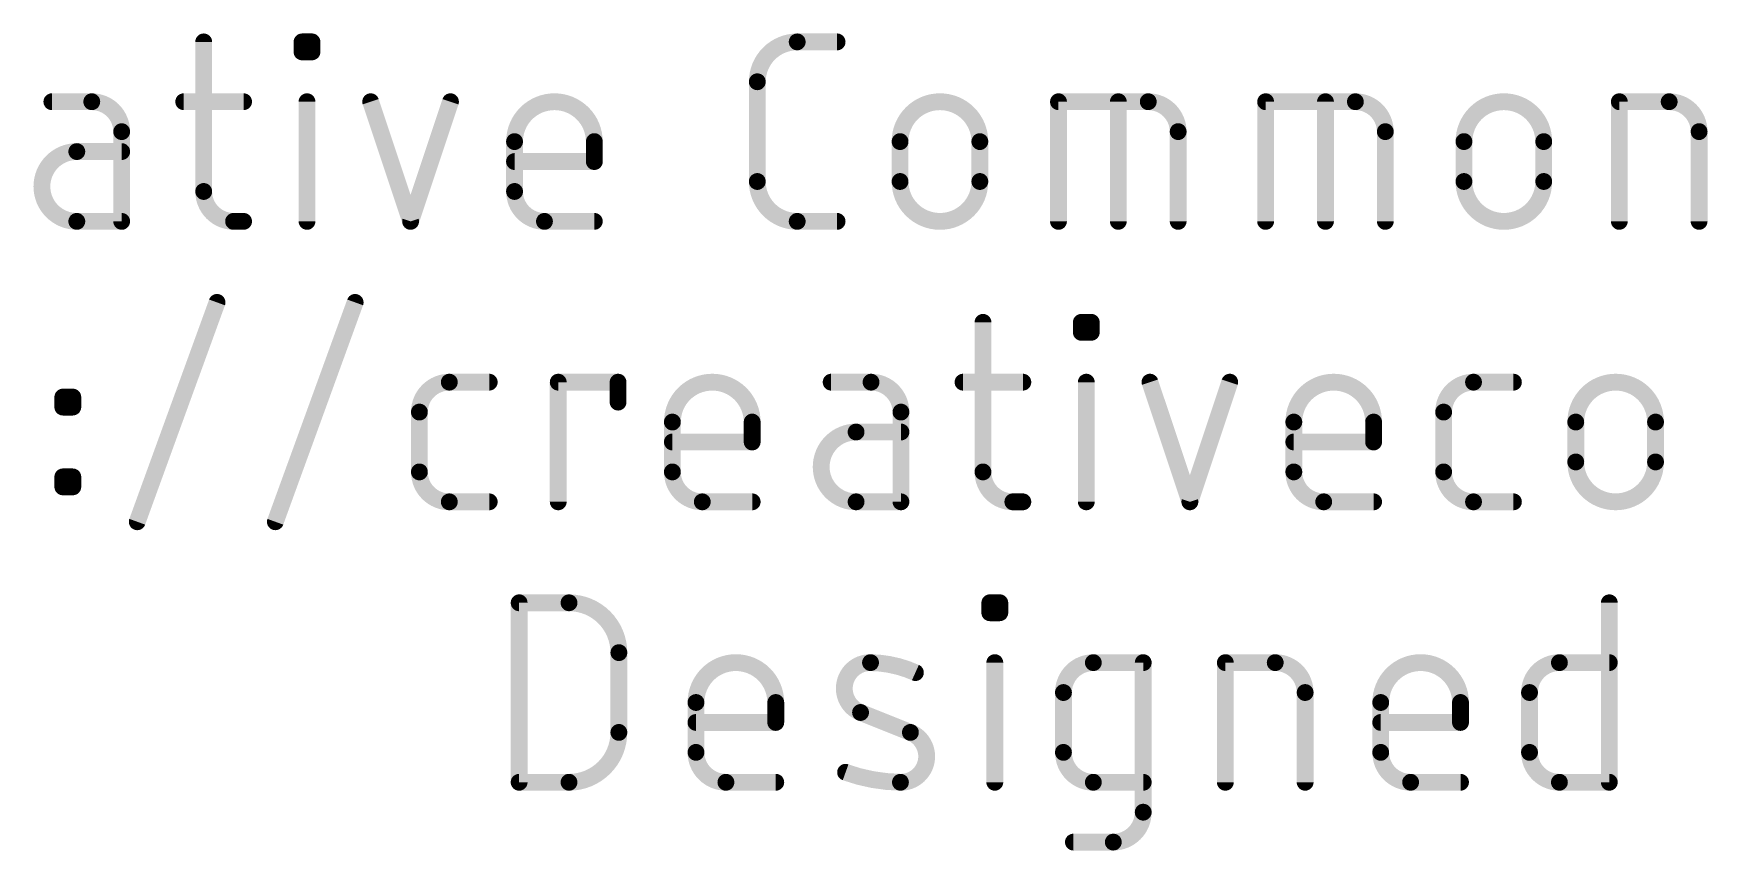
# Model space of a CAD drawing. Extents: x -30.7 to 55.9, y -16 to 25.5.
# Drawn here: x -3.31 to 11.85, y -16.04 to -8.64 of the extents above; entities that cross this region are included whole.
import ezdxf

# ---------------------------------------------------------------- set-up
doc = ezdxf.new("R2010")
doc.units = 0
doc.layers.add('51', color=53, linetype='CONTINUOUS')

msp = doc.modelspace()

# ---------------------------------------------------------------- linework, layer by layer
at = {"layer": '51', "const_width": 0.1524}
for points in [[(-1.7643, -8.7122), (-1.7643, -10.0669)], [(-0.8739, -8.8025), (-0.8739, -8.7122)], [(-0.8739, -8.7122), (-0.7836, -8.7122)], [(-0.7836, -8.7122), (-0.7836, -8.8025)], [(3.6101, -8.7122), (3.9713, -8.7122)], [(-0.7836, -8.8025), (-0.8739, -8.8025)], [(3.2488, -9.9766), (3.2488, -9.0734)], [(-2.7778, -9.2541), (-3.139, -9.2541)], [(-1.9449, -9.2541), (-1.4031, -9.2541)], [(-0.8287, -10.3378), (-0.8287, -9.2541)], [(-0.2521, -9.2541), (0.1091, -10.3378)], [(0.1091, -10.3378), (0.4704, -9.2541)], [(5.9761, -10.3378), (5.9761, -9.2541)], [(5.9761, -9.2541), (6.7889, -9.2541)], [(6.5179, -10.3378), (6.5179, -9.2541)], [(7.8518, -10.3378), (7.8518, -9.2541)], [(7.8518, -9.2541), (8.6646, -9.2541)], [(8.3937, -10.3378), (8.3937, -9.2541)], [(11.0545, -10.3378), (11.0545, -9.2541)], [(11.0545, -9.2541), (11.506, -9.2541)], [(-2.5069, -10.3378), (-2.5069, -9.525)], [(1.0505, -10.0669), (1.0505, -9.6153)], [(1.773, -9.6153), (1.773, -9.7959)], [(4.5415, -9.9766), (4.5415, -9.6153)], [(5.264, -9.6153), (5.264, -9.9766)], [(7.0598, -9.525), (7.0598, -10.3378)], [(8.9356, -9.525), (8.9356, -10.3378)], [(9.6477, -9.9766), (9.6477, -9.6153)], [(10.3702, -9.6153), (10.3702, -9.9766)], [(11.777, -9.525), (11.777, -10.3378)], [(-2.5069, -9.7056), (-2.9133, -9.7056)], [(1.773, -9.7959), (1.0505, -9.7959)], [(-2.9133, -10.3378), (-2.5069, -10.3378)], [(-1.4934, -10.3378), (-1.4031, -10.3378)], [(1.773, -10.3378), (1.3214, -10.3378)], [(3.9713, -10.3378), (3.6101, -10.3378)], [(-2.3659, -13.0584), (-1.6434, -11.0716)], [(-1.1154, -13.0584), (-0.3929, -11.0716)], [(5.2922, -11.2522), (5.2922, -12.6069)], [(6.1826, -11.3425), (6.1826, -11.2522)], [(6.1826, -11.2522), (6.2729, -11.2522)], [(6.2729, -11.2522), (6.2729, -11.3425)], [(6.2729, -11.3425), (6.1826, -11.3425)], [(0.4599, -11.7941), (0.8211, -11.7941)], [(1.4462, -12.8778), (1.4462, -11.7941)], [(1.4462, -11.7941), (1.9881, -11.7941)], [(1.9881, -11.7941), (1.9881, -11.9747)], [(4.2787, -11.7941), (3.9175, -11.7941)], [(5.1116, -11.7941), (5.6534, -11.7941)], [(6.2278, -12.8778), (6.2278, -11.7941)], [(6.8044, -11.7941), (7.1657, -12.8778)], [(7.1657, -12.8778), (7.5269, -11.7941)], [(9.7344, -11.7941), (10.0957, -11.7941)], [(-3.0398, -12.0198), (-3.0398, -11.9295)], [(-3.0398, -11.9295), (-2.9495, -11.9295)], [(-2.9495, -12.0198), (-3.0398, -12.0198)], [(-2.9495, -11.9295), (-2.9495, -12.0198)], [(0.189, -12.6069), (0.189, -12.065)], [(2.4798, -12.6069), (2.4798, -12.1553)], [(3.2023, -12.1553), (3.2023, -12.3359)], [(4.5497, -12.8778), (4.5497, -12.065)], [(8.107, -12.6069), (8.107, -12.1553)], [(8.8295, -12.1553), (8.8295, -12.3359)], [(9.4635, -12.6069), (9.4635, -12.065)], [(10.6601, -12.5166), (10.6601, -12.1553)], [(11.3826, -12.1553), (11.3826, -12.5166)], [(3.2023, -12.3359), (2.4798, -12.3359)], [(4.5497, -12.2456), (4.1433, -12.2456)], [(8.8295, -12.3359), (8.107, -12.3359)], [(-3.0398, -12.7423), (-3.0398, -12.652)], [(-3.0398, -12.652), (-2.9495, -12.652)], [(-2.9495, -12.652), (-2.9495, -12.7423)], [(-2.9495, -12.7423), (-3.0398, -12.7423)], [(0.8211, -12.8778), (0.4599, -12.8778)], [(3.2023, -12.8778), (2.7507, -12.8778)], [(4.1433, -12.8778), (4.5497, -12.8778)], [(5.5631, -12.8778), (5.6534, -12.8778)], [(8.8295, -12.8778), (8.3779, -12.8778)], [(10.0957, -12.8778), (9.7344, -12.8778)], [(1.0922, -15.4178), (1.0922, -13.7922)], [(1.0922, -13.7922), (1.5438, -13.7922)], [(5.3543, -13.8825), (5.3543, -13.7922)], [(5.3543, -13.7922), (5.4446, -13.7922)], [(5.4446, -13.7922), (5.4446, -13.8825)], [(10.9638, -13.7922), (10.9638, -15.4178)], [(5.4446, -13.8825), (5.3543, -13.8825)], [(1.9953, -14.2438), (1.9953, -14.9662)], [(5.3995, -15.4178), (5.3995, -14.3341)], [(6.2918, -14.3341), (6.7434, -14.3341)], [(6.7434, -14.3341), (6.7434, -15.6887)], [(7.4871, -15.4178), (7.4871, -14.3341)], [(7.4871, -14.3341), (7.9387, -14.3341)], [(10.5122, -14.3341), (10.9638, -14.3341)], [(6.0209, -15.1469), (6.0209, -14.605)], [(8.2096, -14.605), (8.2096, -15.4178)], [(10.2413, -15.1469), (10.2413, -14.605)], [(2.6935, -15.1469), (2.6935, -14.6953)], [(3.416, -14.6953), (3.416, -14.8759)], [(8.8939, -15.1469), (8.8939, -14.6953)], [(9.6164, -14.6953), (9.6164, -14.8759)], [(3.416, -14.8759), (2.6935, -14.8759)], [(4.6353, -14.9662), (4.1837, -14.7856)], [(9.6164, -14.8759), (8.8939, -14.8759)], [(1.5438, -15.4178), (1.0922, -15.4178)], [(3.416, -15.4178), (2.9645, -15.4178)], [(6.7434, -15.4178), (6.2918, -15.4178)], [(9.6164, -15.4178), (9.1648, -15.4178)], [(10.9638, -15.4178), (10.5122, -15.4178)], [(6.4724, -15.9597), (6.1112, -15.9597)]]:
    msp.add_lwpolyline(points, dxfattribs=at)
at = {"layer": '51'}
for points, const_width in [([(-1.7262, -8.7122, 1), (-1.8024, -8.7122)], 0.0762), ([(-0.8358, -8.7122, 1), (-0.912, -8.7122)], 0.0762), ([(-0.8739, -8.6741, 1), (-0.8739, -8.7503)], 0.0762), ([(-0.7455, -8.7122, 1), (-0.8217, -8.7122)], 0.0762), ([(-0.7836, -8.7503, 1), (-0.7836, -8.6741)], 0.0762), ([(3.6101, -8.7122, 0.4142), (3.2488, -9.0734)], 0.1524), ([(3.6101, -8.6741, 1), (3.6101, -8.7503)], 0.0762), ([(3.6101, -8.7503, 1), (3.6101, -8.6741)], 0.0762), ([(3.9713, -8.7503, 1), (3.9713, -8.6741)], 0.0762), ([(-0.8739, -8.7644, 1), (-0.8739, -8.8406)], 0.0762), ([(-0.912, -8.8025, 1), (-0.8358, -8.8025)], 0.0762), ([(-0.8217, -8.8025, 1), (-0.7455, -8.8025)], 0.0762), ([(-0.7836, -8.8406, 1), (-0.7836, -8.7644)], 0.0762), ([(3.2869, -9.0734, 1), (3.2107, -9.0734)], 0.0762), ([(3.2107, -9.0734, 1), (3.2869, -9.0734)], 0.0762), ([(-3.139, -9.216, 1), (-3.139, -9.2922)], 0.0762), ([(-2.5069, -9.525, 0.4142), (-2.7778, -9.2541)], 0.1524), ([(-2.7778, -9.216, 1), (-2.7778, -9.2922)], 0.0762), ([(-2.7778, -9.2922, 1), (-2.7778, -9.216)], 0.0762), ([(-1.9449, -9.216, 1), (-1.9449, -9.2922)], 0.0762), ([(-1.4031, -9.2922, 1), (-1.4031, -9.216)], 0.0762), ([(-0.7906, -9.2541, 1), (-0.8668, -9.2541)], 0.0762), ([(-0.216, -9.242, 1), (-0.2882, -9.2661)], 0.0762), ([(0.5065, -9.2661, 1), (0.4342, -9.242)], 0.0762), ([(1.773, -9.6153, 1), (1.0505, -9.6153)], 0.1524), ([(5.264, -9.6153, 1), (4.5415, -9.6153)], 0.1524), ([(6.0142, -9.2541, 1), (5.938, -9.2541)], 0.0762), ([(5.9761, -9.216, 1), (5.9761, -9.2922)], 0.0762), ([(6.556, -9.2541, 1), (6.4798, -9.2541)], 0.0762), ([(7.0598, -9.525, 0.4142), (6.7889, -9.2541)], 0.1524), ([(6.7889, -9.216, 1), (6.7889, -9.2922)], 0.0762), ([(6.7889, -9.2922, 1), (6.7889, -9.216)], 0.0762), ([(7.8899, -9.2541, 1), (7.8137, -9.2541)], 0.0762), ([(7.8518, -9.216, 1), (7.8518, -9.2922)], 0.0762), ([(8.4318, -9.2541, 1), (8.3556, -9.2541)], 0.0762), ([(8.9356, -9.525, 0.4142), (8.6646, -9.2541)], 0.1524), ([(8.6646, -9.216, 1), (8.6646, -9.2922)], 0.0762), ([(8.6646, -9.2922, 1), (8.6646, -9.216)], 0.0762), ([(10.3702, -9.6153, 1), (9.6477, -9.6153)], 0.1524), ([(11.0926, -9.2541, 1), (11.0164, -9.2541)], 0.0762), ([(11.0545, -9.216, 1), (11.0545, -9.2922)], 0.0762), ([(11.777, -9.525, 0.4142), (11.506, -9.2541)], 0.1524), ([(11.506, -9.216, 1), (11.506, -9.2922)], 0.0762), ([(11.506, -9.2922, 1), (11.506, -9.216)], 0.0762), ([(-2.4688, -9.525, 1), (-2.545, -9.525)], 0.0762), ([(-2.545, -9.525, 1), (-2.4688, -9.525)], 0.0762), ([(1.0886, -9.6153, 1), (1.0124, -9.6153)], 0.0762), ([(1.8111, -9.6153, 1), (1.7349, -9.6153)], 0.0762), ([(4.5796, -9.6153, 1), (4.5034, -9.6153)], 0.0762), ([(5.3021, -9.6153, 1), (5.2259, -9.6153)], 0.0762), ([(7.0979, -9.525, 1), (7.0217, -9.525)], 0.0762), ([(7.0217, -9.525, 1), (7.0979, -9.525)], 0.0762), ([(8.9737, -9.525, 1), (8.8975, -9.525)], 0.0762), ([(8.8975, -9.525, 1), (8.9737, -9.525)], 0.0762), ([(9.6858, -9.6153, 1), (9.6096, -9.6153)], 0.0762), ([(10.4083, -9.6153, 1), (10.3321, -9.6153)], 0.0762), ([(11.8151, -9.525, 1), (11.7389, -9.525)], 0.0762), ([(11.7389, -9.525, 1), (11.8151, -9.525)], 0.0762), ([(-2.9133, -9.7056, 1), (-2.9133, -10.3378)], 0.1524), ([(-2.9133, -9.6675, 1), (-2.9133, -9.7437)], 0.0762), ([(-2.9133, -9.7437, 1), (-2.9133, -9.6675)], 0.0762), ([(-2.5069, -9.7437, 1), (-2.5069, -9.6675)], 0.0762), ([(1.0124, -9.6153, 1), (1.0886, -9.6153)], 0.0762), ([(1.7349, -9.6153, 1), (1.8111, -9.6153)], 0.0762), ([(4.5034, -9.6153, 1), (4.5796, -9.6153)], 0.0762), ([(5.2259, -9.6153, 1), (5.3021, -9.6153)], 0.0762), ([(9.6096, -9.6153, 1), (9.6858, -9.6153)], 0.0762), ([(10.3321, -9.6153, 1), (10.4083, -9.6153)], 0.0762), ([(1.0505, -9.7578, 1), (1.0505, -9.834)], 0.0762), ([(1.7349, -9.7959, 1), (1.8111, -9.7959)], 0.0762), ([(1.773, -9.834, 1), (1.773, -9.7578)], 0.0762), ([(-1.7643, -10.0669, 0.4142), (-1.4934, -10.3378)], 0.1524), ([(-1.7262, -10.0669, 1), (-1.8024, -10.0669)], 0.0762), ([(1.0505, -10.0669, 0.4142), (1.3214, -10.3378)], 0.1524), ([(1.0886, -10.0669, 1), (1.0124, -10.0669)], 0.0762), ([(3.2488, -9.9766, 0.4142), (3.6101, -10.3378)], 0.1524), ([(3.2869, -9.9766, 1), (3.2107, -9.9766)], 0.0762), ([(3.2107, -9.9766, 1), (3.2869, -9.9766)], 0.0762), ([(4.5415, -9.9766, 1), (5.264, -9.9766)], 0.1524), ([(4.5796, -9.9766, 1), (4.5034, -9.9766)], 0.0762), ([(4.5034, -9.9766, 1), (4.5796, -9.9766)], 0.0762), ([(5.3021, -9.9766, 1), (5.2259, -9.9766)], 0.0762), ([(5.2259, -9.9766, 1), (5.3021, -9.9766)], 0.0762), ([(9.6477, -9.9766, 1), (10.3702, -9.9766)], 0.1524), ([(9.6858, -9.9766, 1), (9.6096, -9.9766)], 0.0762), ([(9.6096, -9.9766, 1), (9.6858, -9.9766)], 0.0762), ([(10.4083, -9.9766, 1), (10.3321, -9.9766)], 0.0762), ([(10.3321, -9.9766, 1), (10.4083, -9.9766)], 0.0762), ([(-1.8024, -10.0669, 1), (-1.7262, -10.0669)], 0.0762), ([(1.0124, -10.0669, 1), (1.0886, -10.0669)], 0.0762), ([(-2.9133, -10.2997, 1), (-2.9133, -10.3759)], 0.0762), ([(-2.9133, -10.3759, 1), (-2.9133, -10.2997)], 0.0762), ([(-2.545, -10.3378, 1), (-2.4688, -10.3378)], 0.0762), ([(-2.5069, -10.3759, 1), (-2.5069, -10.2997)], 0.0762), ([(-1.4934, -10.2997, 1), (-1.4934, -10.3759)], 0.0762), ([(-1.4934, -10.3759, 1), (-1.4934, -10.2997)], 0.0762), ([(-1.4031, -10.3759, 1), (-1.4031, -10.2997)], 0.0762), ([(-0.8668, -10.3378, 1), (-0.7906, -10.3378)], 0.0762), ([(0.073, -10.3258, 1), (0.1453, -10.3498)], 0.0762), ([(0.073, -10.3498, 1), (0.1453, -10.3258)], 0.0762), ([(1.3214, -10.2997, 1), (1.3214, -10.3759)], 0.0762), ([(1.3214, -10.3759, 1), (1.3214, -10.2997)], 0.0762), ([(1.773, -10.3759, 1), (1.773, -10.2997)], 0.0762), ([(3.6101, -10.2997, 1), (3.6101, -10.3759)], 0.0762), ([(3.6101, -10.3759, 1), (3.6101, -10.2997)], 0.0762), ([(3.9713, -10.3759, 1), (3.9713, -10.2997)], 0.0762), ([(5.938, -10.3378, 1), (6.0142, -10.3378)], 0.0762), ([(6.4798, -10.3378, 1), (6.556, -10.3378)], 0.0762), ([(7.0217, -10.3378, 1), (7.0979, -10.3378)], 0.0762), ([(7.8137, -10.3378, 1), (7.8899, -10.3378)], 0.0762), ([(8.3556, -10.3378, 1), (8.4318, -10.3378)], 0.0762), ([(8.8975, -10.3378, 1), (8.9737, -10.3378)], 0.0762), ([(11.0164, -10.3378, 1), (11.0926, -10.3378)], 0.0762), ([(11.7389, -10.3378, 1), (11.8151, -10.3378)], 0.0762), ([(-1.6076, -11.0846, 1), (-1.6792, -11.0586)], 0.0762), ([(-0.3571, -11.0846, 1), (-0.4287, -11.0586)], 0.0762), ([(5.3303, -11.2522, 1), (5.2541, -11.2522)], 0.0762), ([(6.2207, -11.2522, 1), (6.1445, -11.2522)], 0.0762), ([(6.1826, -11.2141, 1), (6.1826, -11.2903)], 0.0762), ([(6.311, -11.2522, 1), (6.2348, -11.2522)], 0.0762), ([(6.2729, -11.2903, 1), (6.2729, -11.2141)], 0.0762), ([(6.1826, -11.3044, 1), (6.1826, -11.3806)], 0.0762), ([(6.1445, -11.3425, 1), (6.2207, -11.3425)], 0.0762), ([(6.2348, -11.3425, 1), (6.311, -11.3425)], 0.0762), ([(6.2729, -11.3806, 1), (6.2729, -11.3044)], 0.0762), ([(0.4599, -11.7941, 0.4142), (0.189, -12.065)], 0.1524), ([(0.4599, -11.756, 1), (0.4599, -11.8322)], 0.0762), ([(0.4599, -11.8322, 1), (0.4599, -11.756)], 0.0762), ([(0.8211, -11.8322, 1), (0.8211, -11.756)], 0.0762), ([(1.4843, -11.7941, 1), (1.4081, -11.7941)], 0.0762), ([(1.4462, -11.756, 1), (1.4462, -11.8322)], 0.0762), ([(2.0262, -11.7941, 1), (1.95, -11.7941)], 0.0762), ([(1.9881, -11.8322, 1), (1.9881, -11.756)], 0.0762), ([(3.2023, -12.1553, 1), (2.4798, -12.1553)], 0.1524), ([(3.9175, -11.756, 1), (3.9175, -11.8322)], 0.0762), ([(4.5497, -12.065, 0.4142), (4.2787, -11.7941)], 0.1524), ([(4.2787, -11.756, 1), (4.2787, -11.8322)], 0.0762), ([(4.2787, -11.8322, 1), (4.2787, -11.756)], 0.0762), ([(5.1116, -11.756, 1), (5.1116, -11.8322)], 0.0762), ([(5.6534, -11.8322, 1), (5.6534, -11.756)], 0.0762), ([(6.2659, -11.7941, 1), (6.1897, -11.7941)], 0.0762), ([(6.8406, -11.782, 1), (6.7683, -11.8061)], 0.0762), ([(7.563, -11.8061, 1), (7.4908, -11.782)], 0.0762), ([(8.8295, -12.1553, 1), (8.107, -12.1553)], 0.1524), ([(9.7344, -11.7941, 0.4142), (9.4635, -12.065)], 0.1524), ([(9.7344, -11.756, 1), (9.7344, -11.8322)], 0.0762), ([(9.7344, -11.8322, 1), (9.7344, -11.756)], 0.0762), ([(10.0957, -11.8322, 1), (10.0957, -11.756)], 0.0762), ([(11.3826, -12.1553, 1), (10.6601, -12.1553)], 0.1524), ([(-3.0017, -11.9295, 1), (-3.0779, -11.9295)], 0.0762), ([(-3.0398, -11.8914, 1), (-3.0398, -11.9676)], 0.0762), ([(-3.0398, -11.9817, 1), (-3.0398, -12.0579)], 0.0762), ([(-2.9114, -11.9295, 1), (-2.9876, -11.9295)], 0.0762), ([(-2.9495, -11.9676, 1), (-2.9495, -11.8914)], 0.0762), ([(-2.9495, -12.0579, 1), (-2.9495, -11.9817)], 0.0762), ([(1.95, -11.9747, 1), (2.0262, -11.9747)], 0.0762), ([(-3.0779, -12.0198, 1), (-3.0017, -12.0198)], 0.0762), ([(-2.9876, -12.0198, 1), (-2.9114, -12.0198)], 0.0762), ([(0.2271, -12.065, 1), (0.1509, -12.065)], 0.0762), ([(0.1509, -12.065, 1), (0.2271, -12.065)], 0.0762), ([(2.5179, -12.1553, 1), (2.4417, -12.1553)], 0.0762), ([(2.4417, -12.1553, 1), (2.5179, -12.1553)], 0.0762), ([(3.2404, -12.1553, 1), (3.1642, -12.1553)], 0.0762), ([(3.1642, -12.1553, 1), (3.2404, -12.1553)], 0.0762), ([(4.5878, -12.065, 1), (4.5116, -12.065)], 0.0762), ([(4.5116, -12.065, 1), (4.5878, -12.065)], 0.0762), ([(8.1451, -12.1553, 1), (8.0689, -12.1553)], 0.0762), ([(8.0689, -12.1553, 1), (8.1451, -12.1553)], 0.0762), ([(8.8676, -12.1553, 1), (8.7914, -12.1553)], 0.0762), ([(8.7914, -12.1553, 1), (8.8676, -12.1553)], 0.0762), ([(9.5016, -12.065, 1), (9.4254, -12.065)], 0.0762), ([(9.4254, -12.065, 1), (9.5016, -12.065)], 0.0762), ([(10.6982, -12.1553, 1), (10.622, -12.1553)], 0.0762), ([(10.622, -12.1553, 1), (10.6982, -12.1553)], 0.0762), ([(11.4207, -12.1553, 1), (11.3445, -12.1553)], 0.0762), ([(11.3445, -12.1553, 1), (11.4207, -12.1553)], 0.0762), ([(2.4798, -12.2978, 1), (2.4798, -12.374)], 0.0762), ([(3.2023, -12.374, 1), (3.2023, -12.2978)], 0.0762), ([(4.1433, -12.2456, 1), (4.1433, -12.8778)], 0.1524), ([(4.1433, -12.2075, 1), (4.1433, -12.2837)], 0.0762), ([(4.1433, -12.2837, 1), (4.1433, -12.2075)], 0.0762), ([(4.5497, -12.2837, 1), (4.5497, -12.2075)], 0.0762), ([(8.107, -12.2978, 1), (8.107, -12.374)], 0.0762), ([(8.8295, -12.374, 1), (8.8295, -12.2978)], 0.0762), ([(3.1642, -12.3359, 1), (3.2404, -12.3359)], 0.0762), ([(8.7914, -12.3359, 1), (8.8676, -12.3359)], 0.0762), ([(-3.0017, -12.652, 1), (-3.0779, -12.652)], 0.0762), ([(-3.0398, -12.6139, 1), (-3.0398, -12.6901)], 0.0762), ([(-2.9114, -12.652, 1), (-2.9876, -12.652)], 0.0762), ([(-2.9495, -12.6901, 1), (-2.9495, -12.6139)], 0.0762), ([(0.189, -12.6069, 0.4142), (0.4599, -12.8778)], 0.1524), ([(0.2271, -12.6069, 1), (0.1509, -12.6069)], 0.0762), ([(0.1509, -12.6069, 1), (0.2271, -12.6069)], 0.0762), ([(2.4798, -12.6069, 0.4142), (2.7507, -12.8778)], 0.1524), ([(2.5179, -12.6069, 1), (2.4417, -12.6069)], 0.0762), ([(2.4417, -12.6069, 1), (2.5179, -12.6069)], 0.0762), ([(5.2922, -12.6069, 0.4142), (5.5631, -12.8778)], 0.1524), ([(5.3303, -12.6069, 1), (5.2541, -12.6069)], 0.0762), ([(5.2541, -12.6069, 1), (5.3303, -12.6069)], 0.0762), ([(8.107, -12.6069, 0.4142), (8.3779, -12.8778)], 0.1524), ([(8.1451, -12.6069, 1), (8.0689, -12.6069)], 0.0762), ([(8.0689, -12.6069, 1), (8.1451, -12.6069)], 0.0762), ([(9.4635, -12.6069, 0.4142), (9.7344, -12.8778)], 0.1524), ([(9.5016, -12.6069, 1), (9.4254, -12.6069)], 0.0762), ([(9.4254, -12.6069, 1), (9.5016, -12.6069)], 0.0762), ([(10.6601, -12.5166, 1), (11.3826, -12.5166)], 0.1524), ([(10.6982, -12.5166, 1), (10.622, -12.5166)], 0.0762), ([(10.622, -12.5166, 1), (10.6982, -12.5166)], 0.0762), ([(11.4207, -12.5166, 1), (11.3445, -12.5166)], 0.0762), ([(11.3445, -12.5166, 1), (11.4207, -12.5166)], 0.0762), ([(-3.0398, -12.7042, 1), (-3.0398, -12.7804)], 0.0762), ([(-3.0779, -12.7423, 1), (-3.0017, -12.7423)], 0.0762), ([(-2.9876, -12.7423, 1), (-2.9114, -12.7423)], 0.0762), ([(-2.9495, -12.7804, 1), (-2.9495, -12.7042)], 0.0762), ([(0.4599, -12.8397, 1), (0.4599, -12.9159)], 0.0762), ([(0.4599, -12.9159, 1), (0.4599, -12.8397)], 0.0762), ([(0.8211, -12.9159, 1), (0.8211, -12.8397)], 0.0762), ([(1.4081, -12.8778, 1), (1.4843, -12.8778)], 0.0762), ([(2.7507, -12.8397, 1), (2.7507, -12.9159)], 0.0762), ([(2.7507, -12.9159, 1), (2.7507, -12.8397)], 0.0762), ([(3.2023, -12.9159, 1), (3.2023, -12.8397)], 0.0762), ([(4.1433, -12.8397, 1), (4.1433, -12.9159)], 0.0762), ([(4.1433, -12.9159, 1), (4.1433, -12.8397)], 0.0762), ([(4.5116, -12.8778, 1), (4.5878, -12.8778)], 0.0762), ([(4.5497, -12.9159, 1), (4.5497, -12.8397)], 0.0762), ([(5.5631, -12.8397, 1), (5.5631, -12.9159)], 0.0762), ([(5.5631, -12.9159, 1), (5.5631, -12.8397)], 0.0762), ([(5.6534, -12.9159, 1), (5.6534, -12.8397)], 0.0762), ([(6.1897, -12.8778, 1), (6.2659, -12.8778)], 0.0762), ([(7.1295, -12.8658, 1), (7.2018, -12.8898)], 0.0762), ([(7.1295, -12.8898, 1), (7.2018, -12.8658)], 0.0762), ([(8.3779, -12.8397, 1), (8.3779, -12.9159)], 0.0762), ([(8.3779, -12.9159, 1), (8.3779, -12.8397)], 0.0762), ([(8.8295, -12.9159, 1), (8.8295, -12.8397)], 0.0762), ([(9.7344, -12.8397, 1), (9.7344, -12.9159)], 0.0762), ([(9.7344, -12.9159, 1), (9.7344, -12.8397)], 0.0762), ([(10.0957, -12.9159, 1), (10.0957, -12.8397)], 0.0762), ([(-2.4017, -13.0454, 1), (-2.3301, -13.0714)], 0.0762), ([(-1.1512, -13.0454, 1), (-1.0796, -13.0714)], 0.0762), ([(1.1303, -13.7922, 1), (1.0541, -13.7922)], 0.0762), ([(1.0922, -13.7541, 1), (1.0922, -13.8303)], 0.0762), ([(1.9953, -14.2438, 0.4142), (1.5438, -13.7922)], 0.1524), ([(1.5438, -13.7541, 1), (1.5438, -13.8303)], 0.0762), ([(1.5438, -13.8303, 1), (1.5438, -13.7541)], 0.0762), ([(5.3924, -13.7922, 1), (5.3162, -13.7922)], 0.0762), ([(5.3543, -13.7541, 1), (5.3543, -13.8303)], 0.0762), ([(5.4827, -13.7922, 1), (5.4065, -13.7922)], 0.0762), ([(5.4446, -13.8303, 1), (5.4446, -13.7541)], 0.0762), ([(11.0019, -13.7922, 1), (10.9257, -13.7922)], 0.0762), ([(5.3543, -13.8444, 1), (5.3543, -13.9206)], 0.0762), ([(5.3162, -13.8825, 1), (5.3924, -13.8825)], 0.0762), ([(5.4065, -13.8825, 1), (5.4827, -13.8825)], 0.0762), ([(5.4446, -13.9206, 1), (5.4446, -13.8444)], 0.0762), ([(2.0334, -14.2438, 1), (1.9572, -14.2438)], 0.0762), ([(1.9572, -14.2438, 1), (2.0334, -14.2438)], 0.0762), ([(3.416, -14.6953, 1), (2.6935, -14.6953)], 0.1524), ([(4.274, -14.3341, 0.8318), (4.1837, -14.7856)], 0.1524), ([(4.6804, -14.4244, 0.1026), (4.274, -14.3341)], 0.1524), ([(4.2746, -14.296, 1), (4.2735, -14.3722)], 0.0762), ([(4.2735, -14.3722, 1), (4.2746, -14.296)], 0.0762), ([(4.6648, -14.4591, 1), (4.6961, -14.3896)], 0.0762), ([(5.4376, -14.3341, 1), (5.3614, -14.3341)], 0.0762), ([(6.2918, -14.3341, 0.4142), (6.0209, -14.605)], 0.1524), ([(6.2918, -14.296, 1), (6.2918, -14.3722)], 0.0762), ([(6.2918, -14.3722, 1), (6.2918, -14.296)], 0.0762), ([(6.7815, -14.3341, 1), (6.7053, -14.3341)], 0.0762), ([(6.7434, -14.3722, 1), (6.7434, -14.296)], 0.0762), ([(7.5252, -14.3341, 1), (7.449, -14.3341)], 0.0762), ([(7.4871, -14.296, 1), (7.4871, -14.3722)], 0.0762), ([(8.2096, -14.605, 0.4142), (7.9387, -14.3341)], 0.1524), ([(7.9387, -14.296, 1), (7.9387, -14.3722)], 0.0762), ([(7.9387, -14.3722, 1), (7.9387, -14.296)], 0.0762), ([(9.6164, -14.6953, 1), (8.8939, -14.6953)], 0.1524), ([(10.5122, -14.3341, 0.4142), (10.2413, -14.605)], 0.1524), ([(10.5122, -14.296, 1), (10.5122, -14.3722)], 0.0762), ([(10.5122, -14.3722, 1), (10.5122, -14.296)], 0.0762), ([(10.9638, -14.3722, 1), (10.9638, -14.296)], 0.0762), ([(6.059, -14.605, 1), (5.9828, -14.605)], 0.0762), ([(8.2477, -14.605, 1), (8.1715, -14.605)], 0.0762), ([(10.2794, -14.605, 1), (10.2032, -14.605)], 0.0762), ([(2.7316, -14.6953, 1), (2.6554, -14.6953)], 0.0762), ([(2.6554, -14.6953, 1), (2.7316, -14.6953)], 0.0762), ([(3.4541, -14.6953, 1), (3.3779, -14.6953)], 0.0762), ([(3.3779, -14.6953, 1), (3.4541, -14.6953)], 0.0762), ([(5.9828, -14.605, 1), (6.059, -14.605)], 0.0762), ([(8.1715, -14.605, 1), (8.2477, -14.605)], 0.0762), ([(8.932, -14.6953, 1), (8.8558, -14.6953)], 0.0762), ([(8.8558, -14.6953, 1), (8.932, -14.6953)], 0.0762), ([(9.6545, -14.6953, 1), (9.5783, -14.6953)], 0.0762), ([(9.5783, -14.6953, 1), (9.6545, -14.6953)], 0.0762), ([(10.2032, -14.605, 1), (10.2794, -14.605)], 0.0762), ([(2.6935, -14.8378, 1), (2.6935, -14.914)], 0.0762), ([(3.3779, -14.8759, 1), (3.4541, -14.8759)], 0.0762), ([(3.416, -14.914, 1), (3.416, -14.8378)], 0.0762), ([(4.1979, -14.7503, 1), (4.1696, -14.821)], 0.0762), ([(4.1696, -14.821, 1), (4.1979, -14.7502)], 0.0762), ([(8.8939, -14.8378, 1), (8.8939, -14.914)], 0.0762), ([(9.5783, -14.8759, 1), (9.6545, -14.8759)], 0.0762), ([(9.6164, -14.914, 1), (9.6164, -14.8378)], 0.0762), ([(1.5438, -15.4178, 0.4142), (1.9953, -14.9662)], 0.1524), ([(2.0334, -14.9662, 1), (1.9572, -14.9662)], 0.0762), ([(1.9572, -14.9662, 1), (2.0334, -14.9662)], 0.0762), ([(4.5449, -15.4178, 0.8318), (4.6353, -14.9662)], 0.1524), ([(4.6494, -14.9309, 1), (4.6211, -15.0016)], 0.0762), ([(4.6211, -15.0016, 1), (4.6494, -14.9309)], 0.0762), ([(2.6935, -15.1469, 0.4142), (2.9645, -15.4178)], 0.1524), ([(2.7316, -15.1469, 1), (2.6554, -15.1469)], 0.0762), ([(2.6554, -15.1469, 1), (2.7316, -15.1469)], 0.0762), ([(6.0209, -15.1469, 0.4142), (6.2918, -15.4178)], 0.1524), ([(6.059, -15.1469, 1), (5.9828, -15.1469)], 0.0762), ([(5.9828, -15.1469, 1), (6.059, -15.1469)], 0.0762), ([(8.8939, -15.1469, 0.4142), (9.1648, -15.4178)], 0.1524), ([(8.932, -15.1469, 1), (8.8558, -15.1469)], 0.0762), ([(8.8558, -15.1469, 1), (8.932, -15.1469)], 0.0762), ([(10.2413, -15.1469, 0.4142), (10.5122, -15.4178)], 0.1524), ([(10.2794, -15.1469, 1), (10.2032, -15.1469)], 0.0762), ([(10.2032, -15.1469, 1), (10.2794, -15.1469)], 0.0762), ([(4.0611, -15.2916, 1), (4.0353, -15.3633)], 0.0762), ([(4.0482, -15.3275, 0.083), (4.5449, -15.4178)], 0.1524), ([(1.0922, -15.3797, 1), (1.0922, -15.4559)], 0.0762), ([(1.0541, -15.4178, 1), (1.1303, -15.4178)], 0.0762), ([(1.5438, -15.3797, 1), (1.5438, -15.4559)], 0.0762), ([(1.5438, -15.4559, 1), (1.5438, -15.3797)], 0.0762), ([(2.9645, -15.3797, 1), (2.9645, -15.4559)], 0.0762), ([(2.9645, -15.4559, 1), (2.9645, -15.3797)], 0.0762), ([(3.416, -15.4559, 1), (3.416, -15.3797)], 0.0762), ([(4.5455, -15.3797, 1), (4.5444, -15.4559)], 0.0762), ([(4.5444, -15.4559, 1), (4.5455, -15.3797)], 0.0762), ([(5.3614, -15.4178, 1), (5.4376, -15.4178)], 0.0762), ([(6.2918, -15.3797, 1), (6.2918, -15.4559)], 0.0762), ([(6.2918, -15.4559, 1), (6.2918, -15.3797)], 0.0762), ([(6.7434, -15.4559, 1), (6.7434, -15.3797)], 0.0762), ([(7.449, -15.4178, 1), (7.5252, -15.4178)], 0.0762), ([(8.1715, -15.4178, 1), (8.2477, -15.4178)], 0.0762), ([(9.1648, -15.3797, 1), (9.1648, -15.4559)], 0.0762), ([(9.1648, -15.4559, 1), (9.1648, -15.3797)], 0.0762), ([(9.6164, -15.4559, 1), (9.6164, -15.3797)], 0.0762), ([(10.5122, -15.3797, 1), (10.5122, -15.4559)], 0.0762), ([(10.5122, -15.4559, 1), (10.5122, -15.3797)], 0.0762), ([(10.9257, -15.4178, 1), (11.0019, -15.4178)], 0.0762), ([(10.9638, -15.4559, 1), (10.9638, -15.3797)], 0.0762), ([(6.4724, -15.9597, 0.4142), (6.7434, -15.6887)], 0.1524), ([(6.7815, -15.6887, 1), (6.7053, -15.6887)], 0.0762), ([(6.7053, -15.6887, 1), (6.7815, -15.6887)], 0.0762), ([(6.1112, -15.9216, 1), (6.1112, -15.9978)], 0.0762), ([(6.4724, -15.9216, 1), (6.4724, -15.9978)], 0.0762), ([(6.4724, -15.9978, 1), (6.4724, -15.9216)], 0.0762)]:
    msp.add_lwpolyline(points, format="xyb", dxfattribs=dict(at, const_width=const_width))

doc.saveas('drawing.dxf')
